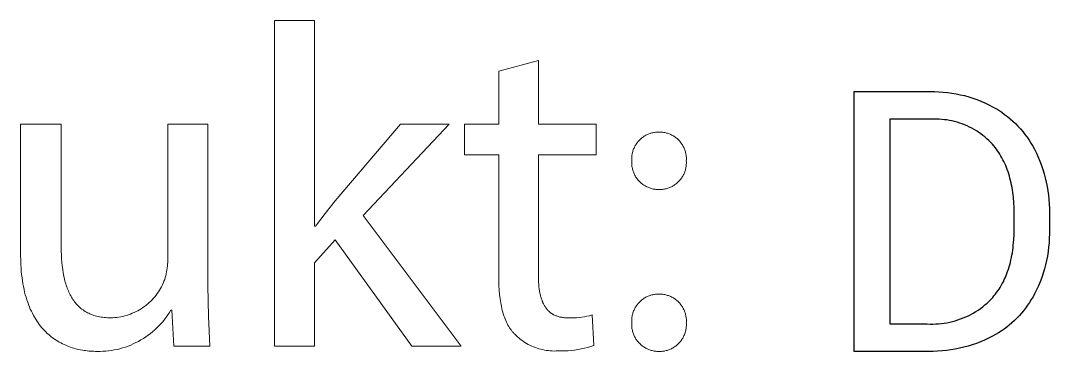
# Model space of a CAD drawing. Header units: millimetres. Extents: x -1893 to 2799, y -925 to 2353.
# Drawn here: x 1161.9 to 1267.2, y -718.7 to -684.8 of the extents above; entities that cross this region are included whole.
import ezdxf

# ---------------------------------------------------------------- set-up
doc = ezdxf.new("R2010")
doc.units = ezdxf.units.MM
doc.header["$MEASUREMENT"] = 0
doc.layers.add('Domyslna', color=7, linetype='Continuous', true_color=0x000000)
doc.layers.add('Domyślny', color=7, linetype='Continuous', true_color=0x000000)

msp = doc.modelspace()

# ---------------------------------------------------------------- linework, layer by layer
at = {"layer": 'Domyslna'}
for p, q in [((1247.18, -718.65), (1247.18, -692.05)), ((1247.18, -692.05), (1254.98, -692.05)), ((1254.98, -692.05), (1255.42, -692.05)), ((1255.42, -692.05), (1255.86, -692.07)), ((1255.86, -692.07), (1256.3, -692.09)), ((1256.3, -692.09), (1256.74, -692.14)), ((1256.74, -692.14), (1257.18, -692.2)), ((1257.18, -692.2), (1257.62, -692.27)), ((1257.62, -692.27), (1258.05, -692.36)), ((1258.05, -692.36), (1258.48, -692.46)), ((1258.48, -692.46), (1258.91, -692.58)), ((1258.91, -692.58), (1259.33, -692.71)), ((1259.33, -692.71), (1259.74, -692.86)), ((1259.74, -692.86), (1260.16, -693.02)), ((1260.16, -693.02), (1260.56, -693.2)), ((1260.56, -693.2), (1260.96, -693.39)), ((1260.96, -693.39), (1261.35, -693.59)), ((1261.35, -693.59), (1261.67, -693.77)), ((1261.67, -693.77), (1261.98, -693.96)), ((1261.98, -693.96), (1262.28, -694.16)), ((1262.28, -694.16), (1262.58, -694.38)), ((1262.58, -694.38), (1262.87, -694.6)), ((1250.83, -694.87), (1250.83, -715.83)), ((1255.07, -694.87), (1250.83, -694.87)), ((1255.34, -694.86), (1255.07, -694.87)), ((1255.61, -694.86), (1255.34, -694.86)), ((1255.88, -694.87), (1255.61, -694.86)), ((1256.15, -694.89), (1255.88, -694.87)), ((1256.42, -694.92), (1256.15, -694.89)), ((1256.68, -694.95), (1256.42, -694.92)), ((1256.95, -695), (1256.68, -694.95)), ((1257.21, -695.05), (1256.95, -695)), ((1257.47, -695.12), (1257.21, -695.05)), ((1257.73, -695.19), (1257.47, -695.12)), ((1257.99, -695.27), (1257.73, -695.19)), ((1258.24, -695.36), (1257.99, -695.27)), ((1258.49, -695.46), (1258.24, -695.36)), ((1258.74, -695.56), (1258.49, -695.46)), ((1262.87, -694.6), (1263.15, -694.83)), ((1263.15, -694.83), (1263.42, -695.07)), ((1263.42, -695.07), (1263.69, -695.32)), ((1263.69, -695.32), (1263.94, -695.59)), ((1258.99, -695.68), (1258.74, -695.56)), ((1259.22, -695.8), (1258.99, -695.68)), ((1259.46, -695.93), (1259.22, -695.8)), ((1259.69, -696.07), (1259.46, -695.93)), ((1259.92, -696.21), (1259.69, -696.07)), ((1260.14, -696.37), (1259.92, -696.21)), ((1260.35, -696.53), (1260.14, -696.37)), ((1260.56, -696.69), (1260.35, -696.53)), ((1263.94, -695.59), (1264.19, -695.85)), ((1264.19, -695.85), (1264.43, -696.13)), ((1264.43, -696.13), (1264.65, -696.42)), ((1264.65, -696.42), (1264.87, -696.71)), ((1260.77, -696.87), (1260.56, -696.69)), ((1260.97, -697.05), (1260.77, -696.87)), ((1261.16, -697.24), (1260.97, -697.05)), ((1261.34, -697.43), (1261.16, -697.24)), ((1261.48, -697.59), (1261.34, -697.43)), ((1261.61, -697.76), (1261.48, -697.59)), ((1264.87, -696.71), (1265.08, -697.01)), ((1265.08, -697.01), (1265.27, -697.32)), ((1265.27, -697.32), (1265.46, -697.63)), ((1261.74, -697.93), (1261.61, -697.76)), ((1261.86, -698.1), (1261.74, -697.93)), ((1261.98, -698.27), (1261.86, -698.1)), ((1262.09, -698.45), (1261.98, -698.27)), ((1262.2, -698.64), (1262.09, -698.45)), ((1262.31, -698.82), (1262.2, -698.64)), ((1265.46, -697.63), (1265.63, -697.95)), ((1265.63, -697.95), (1265.83, -698.36)), ((1265.83, -698.36), (1266.02, -698.77)), ((1262.41, -699.02), (1262.31, -698.82)), ((1262.51, -699.21), (1262.41, -699.02)), ((1262.6, -699.41), (1262.51, -699.21)), ((1262.69, -699.61), (1262.6, -699.41)), ((1262.77, -699.82), (1262.69, -699.61)), ((1266.02, -698.77), (1266.19, -699.18)), ((1266.19, -699.18), (1266.35, -699.6)), ((1266.35, -699.6), (1266.49, -700.03)), ((1262.85, -700.03), (1262.77, -699.82)), ((1262.93, -700.25), (1262.85, -700.03)), ((1263, -700.47), (1262.93, -700.25)), ((1263.07, -700.69), (1263, -700.47)), ((1263.13, -700.92), (1263.07, -700.69)), ((1266.49, -700.03), (1266.62, -700.46)), ((1266.62, -700.46), (1266.74, -700.89)), ((1263.19, -701.15), (1263.13, -700.92)), ((1263.24, -701.39), (1263.19, -701.15)), ((1263.29, -701.62), (1263.24, -701.39)), ((1263.34, -701.87), (1263.29, -701.62)), ((1266.74, -700.89), (1266.84, -701.33)), ((1266.84, -701.33), (1266.93, -701.77)), ((1266.93, -701.77), (1267.01, -702.22)), ((1263.38, -702.11), (1263.34, -701.87)), ((1263.42, -702.37), (1263.38, -702.11)), ((1263.45, -702.62), (1263.42, -702.37)), ((1263.48, -702.88), (1263.45, -702.62)), ((1267.01, -702.22), (1267.07, -702.66)), ((1267.07, -702.66), (1267.11, -703.11)), ((1263.52, -703.41), (1263.48, -702.88)), ((1263.55, -703.95), (1263.52, -703.41)), ((1267.11, -703.11), (1267.14, -703.56)), ((1267.14, -703.56), (1267.16, -704.01)), ((1263.55, -704.52), (1263.55, -703.95)), ((1263.55, -706.08), (1263.55, -704.52)), ((1267.16, -704.01), (1267.16, -704.46)), ((1267.16, -704.46), (1267.16, -706.16)), ((1263.52, -707.22), (1263.54, -706.66)), ((1263.54, -706.66), (1263.55, -706.08)), ((1267.16, -706.61), (1267.15, -707.07)), ((1267.16, -706.16), (1267.16, -706.61)), ((1263.41, -708.29), (1263.44, -708.03)), ((1263.44, -708.03), (1263.47, -707.76)), ((1263.47, -707.76), (1263.5, -707.49)), ((1263.5, -707.49), (1263.52, -707.22)), ((1267.08, -707.98), (1267.02, -708.43)), ((1267.12, -707.52), (1267.08, -707.98)), ((1267.15, -707.07), (1267.12, -707.52)), ((1263.22, -709.29), (1263.28, -709.05)), ((1263.28, -709.05), (1263.33, -708.8)), ((1263.33, -708.8), (1263.37, -708.54)), ((1263.37, -708.54), (1263.41, -708.29)), ((1266.95, -708.88), (1266.86, -709.33)), ((1267.02, -708.43), (1266.95, -708.88)), ((1262.97, -710.23), (1263.04, -710)), ((1263.04, -710), (1263.11, -709.77)), ((1263.11, -709.77), (1263.17, -709.53)), ((1263.17, -709.53), (1263.22, -709.29)), ((1266.65, -710.21), (1266.52, -710.65)), ((1266.76, -709.77), (1266.65, -710.21)), ((1266.86, -709.33), (1266.76, -709.77)), ((1262.54, -711.3), (1262.64, -711.1)), ((1262.64, -711.1), (1262.73, -710.89)), ((1262.73, -710.89), (1262.81, -710.67)), ((1262.81, -710.67), (1262.89, -710.45)), ((1262.89, -710.45), (1262.97, -710.23)), ((1266.37, -711.08), (1266.21, -711.51)), ((1266.52, -710.65), (1266.37, -711.08)), ((1261.89, -712.45), (1262.01, -712.27)), ((1262.01, -712.27), (1262.12, -712.09)), ((1262.12, -712.09), (1262.24, -711.9)), ((1262.24, -711.9), (1262.34, -711.7)), ((1262.34, -711.7), (1262.45, -711.51)), ((1262.45, -711.51), (1262.54, -711.3)), ((1266.04, -711.93), (1265.85, -712.34)), ((1266.21, -711.51), (1266.04, -711.93)), ((1261, -713.5), (1261.21, -713.3)), ((1261.21, -713.3), (1261.36, -713.14)), ((1261.36, -713.14), (1261.49, -712.97)), ((1261.49, -712.97), (1261.63, -712.81)), ((1261.63, -712.81), (1261.76, -712.63)), ((1261.76, -712.63), (1261.89, -712.45)), ((1265.31, -713.35), (1265.13, -713.64)), ((1265.49, -713.06), (1265.31, -713.35)), ((1265.65, -712.75), (1265.49, -713.06)), ((1265.85, -712.34), (1265.65, -712.75)), ((1259.63, -714.57), (1259.88, -714.41)), ((1259.88, -714.41), (1260.11, -714.24)), ((1260.11, -714.24), (1260.35, -714.07)), ((1260.35, -714.07), (1260.57, -713.89)), ((1260.57, -713.89), (1260.79, -713.7)), ((1260.79, -713.7), (1261, -713.5)), ((1264.73, -714.21), (1264.52, -714.48)), ((1264.93, -713.93), (1264.73, -714.21)), ((1265.13, -713.64), (1264.93, -713.93)), ((1257.52, -715.51), (1257.8, -715.42)), ((1257.8, -715.42), (1258.07, -715.33)), ((1258.07, -715.33), (1258.34, -715.22)), ((1258.34, -715.22), (1258.61, -715.11)), ((1258.61, -715.11), (1258.87, -714.99)), ((1258.87, -714.99), (1259.13, -714.86)), ((1259.13, -714.86), (1259.38, -714.72)), ((1259.38, -714.72), (1259.63, -714.57)), ((1263.83, -715.25), (1263.58, -715.49)), ((1264.06, -715), (1263.83, -715.25)), ((1264.29, -714.74), (1264.06, -715)), ((1264.52, -714.48), (1264.29, -714.74)), ((1250.83, -715.83), (1254.66, -715.83)), ((1254.66, -715.83), (1254.95, -715.85)), ((1254.95, -715.85), (1255.24, -715.85)), ((1255.24, -715.85), (1255.53, -715.84)), ((1255.53, -715.84), (1255.81, -715.82)), ((1255.81, -715.82), (1256.1, -715.8)), ((1256.1, -715.8), (1256.39, -715.76)), ((1256.39, -715.76), (1256.68, -715.71)), ((1256.68, -715.71), (1256.96, -715.65)), ((1256.96, -715.65), (1257.24, -715.59)), ((1257.24, -715.59), (1257.52, -715.51)), ((1262.52, -716.37), (1262.23, -716.57)), ((1262.79, -716.16), (1262.52, -716.37)), ((1263.06, -715.95), (1262.79, -716.16)), ((1263.32, -715.72), (1263.06, -715.95)), ((1263.58, -715.49), (1263.32, -715.72)), ((1260.53, -717.49), (1260.12, -717.67)), ((1260.94, -717.3), (1260.53, -717.49)), ((1261.35, -717.1), (1260.94, -717.3)), ((1261.65, -716.93), (1261.35, -717.1)), ((1261.94, -716.76), (1261.65, -716.93)), ((1262.23, -716.57), (1261.94, -716.76)), ((1255.73, -718.63), (1255.28, -718.65)), ((1256.18, -718.6), (1255.73, -718.63)), ((1256.63, -718.56), (1256.18, -718.6)), ((1257.08, -718.5), (1256.63, -718.56)), ((1257.52, -718.42), (1257.08, -718.5)), ((1257.96, -718.33), (1257.52, -718.42)), ((1258.4, -718.23), (1257.96, -718.33)), ((1258.84, -718.11), (1258.4, -718.23)), ((1259.27, -717.97), (1258.84, -718.11)), ((1259.69, -717.83), (1259.27, -717.97)), ((1260.12, -717.67), (1259.69, -717.83)), ((1254.83, -718.65), (1247.18, -718.65)), ((1255.28, -718.65), (1254.83, -718.65))]:
    msp.add_line(p, q, dxfattribs=at)
at = {"layer": 'Domyślny', "color": 18, "lineweight": 15, "true_color": 0x000000}
for p, q in [((1187.92, -718.13), (1187.92, -684.77)), ((1187.92, -684.77), (1192.01, -684.77)), ((1192.01, -684.77), (1192.01, -705.83)), ((1210.85, -689.94), (1214.9, -688.86)), ((1214.9, -688.86), (1214.9, -695.39)), ((1210.85, -695.39), (1210.85, -689.94)), ((1161.94, -708.7), (1161.94, -695.39)), ((1161.94, -695.39), (1166.1, -695.39)), ((1166.1, -695.39), (1166.1, -707.98)), ((1176.99, -709.34), (1176.99, -695.39)), ((1176.99, -695.39), (1181.11, -695.39)), ((1181.11, -695.39), (1181.11, -711.93)), ((1194.12, -703.24), (1200.79, -695.39)), ((1205.77, -695.39), (1196.98, -704.74)), ((1200.79, -695.39), (1205.77, -695.39)), ((1207.33, -698.53), (1207.33, -695.39)), ((1207.33, -695.39), (1210.85, -695.39)), ((1214.9, -695.39), (1220.82, -695.39)), ((1220.82, -695.39), (1220.82, -698.53)), ((1225.8, -696.57), (1225.88, -696.52)), ((1225.88, -696.52), (1225.97, -696.48)), ((1225.97, -696.48), (1226.05, -696.44)), ((1226.05, -696.44), (1226.14, -696.4)), ((1226.14, -696.4), (1226.23, -696.36)), ((1226.23, -696.36), (1226.32, -696.33)), ((1226.32, -696.33), (1226.41, -696.3)), ((1226.41, -696.3), (1226.5, -696.28)), ((1226.5, -696.28), (1226.6, -696.25)), ((1226.6, -696.25), (1226.69, -696.23)), ((1226.69, -696.23), (1226.78, -696.22)), ((1226.78, -696.22), (1226.88, -696.2)), ((1226.88, -696.2), (1226.97, -696.19)), ((1226.97, -696.19), (1227.07, -696.19)), ((1227.07, -696.19), (1227.16, -696.19)), ((1227.16, -696.19), (1227.26, -696.19)), ((1227.26, -696.19), (1227.35, -696.19)), ((1227.35, -696.19), (1227.45, -696.19)), ((1227.45, -696.19), (1227.54, -696.2)), ((1227.54, -696.2), (1227.64, -696.21)), ((1227.64, -696.21), (1227.73, -696.22)), ((1227.73, -696.22), (1227.82, -696.24)), ((1227.82, -696.24), (1227.92, -696.26)), ((1227.92, -696.26), (1228.01, -696.29)), ((1228.01, -696.29), (1228.1, -696.31)), ((1228.1, -696.31), (1228.19, -696.34)), ((1228.19, -696.34), (1228.28, -696.38)), ((1228.28, -696.38), (1228.36, -696.41)), ((1228.36, -696.41), (1228.45, -696.45)), ((1228.45, -696.45), (1228.53, -696.49)), ((1228.53, -696.49), (1228.62, -696.54)), ((1228.62, -696.54), (1228.7, -696.58)), ((1224.76, -697.66), (1224.8, -697.58)), ((1224.8, -697.58), (1224.85, -697.5)), ((1224.85, -697.5), (1224.9, -697.42)), ((1224.9, -697.42), (1224.96, -697.34)), ((1224.96, -697.34), (1225.02, -697.26)), ((1225.02, -697.26), (1225.08, -697.19)), ((1225.08, -697.19), (1225.14, -697.11)), ((1225.14, -697.11), (1225.2, -697.04)), ((1225.2, -697.04), (1225.27, -696.97)), ((1225.27, -696.97), (1225.34, -696.91)), ((1225.34, -696.91), (1225.41, -696.85)), ((1225.41, -696.85), (1225.48, -696.78)), ((1225.48, -696.78), (1225.56, -696.73)), ((1225.56, -696.73), (1225.64, -696.67)), ((1225.64, -696.67), (1225.72, -696.62)), ((1225.72, -696.62), (1225.8, -696.57)), ((1228.7, -696.58), (1228.78, -696.63)), ((1228.78, -696.63), (1228.86, -696.69)), ((1228.86, -696.69), (1228.93, -696.74)), ((1228.93, -696.74), (1229.01, -696.8)), ((1229.01, -696.8), (1229.08, -696.86)), ((1229.08, -696.86), (1229.15, -696.93)), ((1229.15, -696.93), (1229.22, -696.99)), ((1229.22, -696.99), (1229.29, -697.06)), ((1229.29, -697.06), (1229.35, -697.13)), ((1229.35, -697.13), (1229.41, -697.2)), ((1229.41, -697.2), (1229.47, -697.28)), ((1229.47, -697.28), (1229.52, -697.35)), ((1229.52, -697.35), (1229.58, -697.43)), ((1229.58, -697.43), (1229.63, -697.51)), ((1229.63, -697.51), (1229.68, -697.59)), ((1229.68, -697.59), (1229.72, -697.68)), ((1210.85, -698.53), (1207.33, -698.53)), ((1210.85, -710.94), (1210.85, -698.53)), ((1220.82, -698.53), (1214.9, -698.53)), ((1214.9, -698.53), (1214.9, -710.8)), ((1224.46, -698.66), (1224.47, -698.57)), ((1224.47, -698.57), (1224.48, -698.47)), ((1224.48, -698.47), (1224.5, -698.38)), ((1224.5, -698.38), (1224.52, -698.29)), ((1224.52, -698.29), (1224.55, -698.19)), ((1224.55, -698.19), (1224.57, -698.1)), ((1224.57, -698.1), (1224.6, -698.01)), ((1224.6, -698.01), (1224.64, -697.92)), ((1224.64, -697.92), (1224.68, -697.83)), ((1224.68, -697.83), (1224.72, -697.75)), ((1224.72, -697.75), (1224.76, -697.66)), ((1229.72, -697.68), (1229.76, -697.76)), ((1229.76, -697.76), (1229.8, -697.85)), ((1229.8, -697.85), (1229.84, -697.93)), ((1229.84, -697.93), (1229.87, -698.02)), ((1229.87, -698.02), (1229.9, -698.11)), ((1229.9, -698.11), (1229.93, -698.2)), ((1229.93, -698.2), (1229.95, -698.29)), ((1229.95, -698.29), (1229.97, -698.39)), ((1229.97, -698.39), (1229.99, -698.48)), ((1229.99, -698.48), (1230.01, -698.57)), ((1230.01, -698.57), (1230.02, -698.67)), ((1224.44, -698.85), (1224.45, -698.76)), ((1224.44, -698.95), (1224.44, -698.85)), ((1224.44, -699.04), (1224.44, -698.95)), ((1224.45, -699.14), (1224.44, -699.04)), ((1224.44, -699.23), (1224.45, -699.14)), ((1224.44, -699.33), (1224.44, -699.23)), ((1224.44, -699.43), (1224.44, -699.33)), ((1224.45, -699.52), (1224.44, -699.43)), ((1224.45, -698.76), (1224.46, -698.66)), ((1224.46, -699.62), (1224.45, -699.52)), ((1224.47, -699.71), (1224.46, -699.62)), ((1230.02, -699.61), (1230.01, -699.71)), ((1230.02, -698.67), (1230.03, -698.76)), ((1230.03, -699.42), (1230.02, -699.52)), ((1230.02, -699.52), (1230.02, -699.61)), ((1230.03, -698.76), (1230.03, -698.86)), ((1230.03, -698.86), (1230.03, -698.95)), ((1230.03, -698.95), (1230.03, -699.04)), ((1230.03, -699.04), (1230.02, -699.14)), ((1230.02, -699.14), (1230.03, -699.23)), ((1230.03, -699.23), (1230.03, -699.33)), ((1230.03, -699.33), (1230.03, -699.42)), ((1224.49, -699.81), (1224.47, -699.71)), ((1224.51, -699.9), (1224.49, -699.81)), ((1224.53, -700), (1224.51, -699.9)), ((1224.55, -700.09), (1224.53, -700)), ((1224.58, -700.18), (1224.55, -700.09)), ((1224.61, -700.27), (1224.58, -700.18)), ((1224.65, -700.36), (1224.61, -700.27)), ((1224.69, -700.45), (1224.65, -700.36)), ((1224.73, -700.54), (1224.69, -700.45)), ((1224.77, -700.62), (1224.73, -700.54)), ((1224.82, -700.71), (1224.77, -700.62)), ((1224.87, -700.79), (1224.82, -700.71)), ((1229.67, -700.7), (1229.62, -700.78)), ((1229.71, -700.61), (1229.67, -700.7)), ((1229.76, -700.53), (1229.71, -700.61)), ((1229.8, -700.44), (1229.76, -700.53)), ((1229.83, -700.35), (1229.8, -700.44)), ((1229.87, -700.26), (1229.83, -700.35)), ((1229.9, -700.17), (1229.87, -700.26)), ((1229.93, -700.08), (1229.9, -700.17)), ((1229.95, -699.99), (1229.93, -700.08)), ((1229.97, -699.9), (1229.95, -699.99)), ((1229.99, -699.8), (1229.97, -699.9)), ((1230.01, -699.71), (1229.99, -699.8)), ((1224.92, -700.87), (1224.87, -700.79)), ((1224.98, -700.95), (1224.92, -700.87)), ((1225.04, -701.02), (1224.98, -700.95)), ((1225.1, -701.1), (1225.04, -701.02)), ((1225.16, -701.17), (1225.1, -701.1)), ((1225.23, -701.24), (1225.16, -701.17)), ((1225.3, -701.31), (1225.23, -701.24)), ((1225.37, -701.37), (1225.3, -701.31)), ((1225.44, -701.44), (1225.37, -701.37)), ((1225.51, -701.5), (1225.44, -701.44)), ((1225.59, -701.55), (1225.51, -701.5)), ((1225.67, -701.61), (1225.59, -701.55)), ((1225.75, -701.66), (1225.67, -701.61)), ((1225.83, -701.71), (1225.75, -701.66)), ((1225.92, -701.76), (1225.83, -701.71)), ((1226, -701.8), (1225.92, -701.76)), ((1226.09, -701.84), (1226, -701.8)), ((1228.5, -701.79), (1228.42, -701.83)), ((1228.59, -701.75), (1228.5, -701.79)), ((1228.67, -701.7), (1228.59, -701.75)), ((1228.75, -701.65), (1228.67, -701.7)), ((1228.83, -701.6), (1228.75, -701.65)), ((1228.91, -701.54), (1228.83, -701.6)), ((1228.99, -701.49), (1228.91, -701.54)), ((1229.06, -701.43), (1228.99, -701.49)), ((1229.13, -701.36), (1229.06, -701.43)), ((1229.2, -701.3), (1229.13, -701.36)), ((1229.27, -701.23), (1229.2, -701.3)), ((1229.33, -701.16), (1229.27, -701.23)), ((1229.4, -701.09), (1229.33, -701.16)), ((1229.46, -701.01), (1229.4, -701.09)), ((1229.51, -700.94), (1229.46, -701.01)), ((1229.57, -700.86), (1229.51, -700.94)), ((1229.62, -700.78), (1229.57, -700.86)), ((1226.18, -701.88), (1226.09, -701.84)), ((1226.27, -701.91), (1226.18, -701.88)), ((1226.36, -701.94), (1226.27, -701.91)), ((1226.45, -701.97), (1226.36, -701.94)), ((1226.55, -702), (1226.45, -701.97)), ((1226.64, -702.02), (1226.55, -702)), ((1226.73, -702.04), (1226.64, -702.02)), ((1226.83, -702.05), (1226.73, -702.04)), ((1226.92, -702.06), (1226.83, -702.05)), ((1227.02, -702.07), (1226.92, -702.06)), ((1227.12, -702.07), (1227.02, -702.07)), ((1227.21, -702.08), (1227.12, -702.07)), ((1227.31, -702.08), (1227.21, -702.08)), ((1227.4, -702.07), (1227.31, -702.08)), ((1227.5, -702.07), (1227.4, -702.07)), ((1227.59, -702.06), (1227.5, -702.07)), ((1227.69, -702.05), (1227.59, -702.06)), ((1227.78, -702.03), (1227.69, -702.05)), ((1227.88, -702.01), (1227.78, -702.03)), ((1227.97, -701.99), (1227.88, -702.01)), ((1228.06, -701.96), (1227.97, -701.99)), ((1228.15, -701.94), (1228.06, -701.96)), ((1228.24, -701.9), (1228.15, -701.94)), ((1228.33, -701.87), (1228.24, -701.9)), ((1228.42, -701.83), (1228.33, -701.87)), ((1193.09, -704.52), (1194.12, -703.24)), ((1192.1, -705.83), (1193.09, -704.52)), ((1196.98, -704.74), (1206.99, -718.13)), ((1192.01, -705.83), (1192.1, -705.83)), ((1166.1, -707.98), (1166.1, -708.38)), ((1194.12, -707.24), (1192.01, -709.58)), ((1201.96, -718.13), (1194.12, -707.24)), ((1161.96, -709.43), (1161.94, -708.7)), ((1166.1, -708.38), (1166.12, -708.77)), ((1166.12, -708.77), (1166.14, -709.15)), ((1166.14, -709.15), (1166.16, -709.53)), ((1161.97, -709.78), (1161.96, -709.43)), ((1161.99, -710.12), (1161.97, -709.78)), ((1162.02, -710.46), (1161.99, -710.12)), ((1166.16, -709.53), (1166.2, -709.89)), ((1166.2, -709.89), (1166.25, -710.25)), ((1176.91, -710.32), (1176.94, -710.12)), ((1176.94, -710.12), (1176.96, -709.93)), ((1176.96, -709.93), (1176.98, -709.73)), ((1176.98, -709.73), (1176.99, -709.54)), ((1176.99, -709.54), (1176.99, -709.34)), ((1192.01, -709.58), (1192.01, -718.13)), ((1162.05, -710.78), (1162.02, -710.46)), ((1162.09, -711.1), (1162.05, -710.78)), ((1162.13, -711.41), (1162.09, -711.1)), ((1166.25, -710.25), (1166.3, -710.59)), ((1166.3, -710.59), (1166.36, -710.93)), ((1166.36, -710.93), (1166.44, -711.25)), ((1166.44, -711.25), (1166.48, -711.41)), ((1176.68, -711.28), (1176.74, -711.09)), ((1176.74, -711.09), (1176.79, -710.9)), ((1176.79, -710.9), (1176.84, -710.71)), ((1176.84, -710.71), (1176.88, -710.51)), ((1176.88, -710.51), (1176.91, -710.32)), ((1210.85, -711.43), (1210.85, -710.94)), ((1214.9, -710.8), (1214.9, -711.06)), ((1214.9, -711.06), (1214.91, -711.31)), ((1162.18, -711.72), (1162.13, -711.41)), ((1162.24, -712.01), (1162.18, -711.72)), ((1162.3, -712.3), (1162.24, -712.01)), ((1162.36, -712.58), (1162.3, -712.3)), ((1166.48, -711.41), (1166.52, -711.57)), ((1166.52, -711.57), (1166.56, -711.72)), ((1166.56, -711.72), (1166.61, -711.87)), ((1166.61, -711.87), (1166.66, -712.02)), ((1166.66, -712.02), (1166.71, -712.16)), ((1166.71, -712.16), (1166.77, -712.3)), ((1166.77, -712.3), (1166.83, -712.44)), ((1176.15, -712.38), (1176.26, -712.21)), ((1176.26, -712.21), (1176.36, -712.02)), ((1176.36, -712.02), (1176.45, -711.84)), ((1176.45, -711.84), (1176.53, -711.65)), ((1176.53, -711.65), (1176.61, -711.46)), ((1176.61, -711.46), (1176.68, -711.28)), ((1181.11, -711.93), (1181.16, -715.03)), ((1210.87, -711.91), (1210.85, -711.43)), ((1210.9, -712.37), (1210.87, -711.91)), ((1214.91, -711.31), (1214.92, -711.56)), ((1214.92, -711.56), (1214.93, -711.8)), ((1214.93, -711.8), (1214.96, -712.03)), ((1214.96, -712.03), (1214.98, -712.25)), ((1214.98, -712.25), (1215.02, -712.47)), ((1162.43, -712.85), (1162.36, -712.58)), ((1162.51, -713.11), (1162.43, -712.85)), ((1162.58, -713.37), (1162.51, -713.11)), ((1162.67, -713.61), (1162.58, -713.37)), ((1166.83, -712.44), (1166.89, -712.58)), ((1166.89, -712.58), (1166.95, -712.71)), ((1166.95, -712.71), (1167.01, -712.84)), ((1167.01, -712.84), (1167.08, -712.97)), ((1167.08, -712.97), (1167.15, -713.09)), ((1167.15, -713.09), (1167.22, -713.21)), ((1167.22, -713.21), (1167.3, -713.33)), ((1167.3, -713.33), (1167.38, -713.44)), ((1175.25, -713.51), (1175.4, -713.36)), ((1175.4, -713.36), (1175.54, -713.21)), ((1175.54, -713.21), (1175.67, -713.05)), ((1175.67, -713.05), (1175.8, -712.89)), ((1175.8, -712.89), (1175.92, -712.73)), ((1175.92, -712.73), (1176.04, -712.56)), ((1176.04, -712.56), (1176.15, -712.38)), ((1210.93, -712.82), (1210.9, -712.37)), ((1210.98, -713.25), (1210.93, -712.82)), ((1211.01, -713.46), (1210.98, -713.25)), ((1215.02, -712.47), (1215.06, -712.68)), ((1215.06, -712.68), (1215.08, -712.78)), ((1215.08, -712.78), (1215.1, -712.88)), ((1215.1, -712.88), (1215.12, -712.98)), ((1215.12, -712.98), (1215.15, -713.07)), ((1215.15, -713.07), (1215.18, -713.16)), ((1215.18, -713.16), (1215.21, -713.26)), ((1215.21, -713.26), (1215.24, -713.35)), ((1215.24, -713.35), (1215.27, -713.43)), ((1225.41, -713.44), (1225.48, -713.38)), ((1225.48, -713.38), (1225.56, -713.32)), ((1225.56, -713.32), (1225.64, -713.26)), ((1225.64, -713.26), (1225.72, -713.21)), ((1225.72, -713.21), (1225.8, -713.16)), ((1225.8, -713.16), (1225.88, -713.11)), ((1225.88, -713.11), (1225.97, -713.07)), ((1225.97, -713.07), (1226.05, -713.03)), ((1226.05, -713.03), (1226.14, -712.99)), ((1226.14, -712.99), (1226.23, -712.96)), ((1226.23, -712.96), (1226.32, -712.92)), ((1226.32, -712.92), (1226.41, -712.89)), ((1226.41, -712.89), (1226.5, -712.87)), ((1226.5, -712.87), (1226.6, -712.85)), ((1226.6, -712.85), (1226.69, -712.83)), ((1226.69, -712.83), (1226.78, -712.81)), ((1226.78, -712.81), (1226.88, -712.8)), ((1226.88, -712.8), (1226.97, -712.79)), ((1226.97, -712.79), (1227.07, -712.78)), ((1227.07, -712.78), (1227.16, -712.78)), ((1227.16, -712.78), (1227.26, -712.78)), ((1227.26, -712.78), (1227.35, -712.78)), ((1227.35, -712.78), (1227.45, -712.78)), ((1227.45, -712.78), (1227.54, -712.79)), ((1227.54, -712.79), (1227.64, -712.8)), ((1227.64, -712.8), (1227.73, -712.82)), ((1227.73, -712.82), (1227.82, -712.83)), ((1227.82, -712.83), (1227.92, -712.86)), ((1227.92, -712.86), (1228.01, -712.88)), ((1228.01, -712.88), (1228.1, -712.91)), ((1228.1, -712.91), (1228.19, -712.94)), ((1228.19, -712.94), (1228.28, -712.97)), ((1228.28, -712.97), (1228.36, -713)), ((1228.36, -713), (1228.45, -713.04)), ((1228.45, -713.04), (1228.53, -713.09)), ((1228.53, -713.09), (1228.62, -713.13)), ((1228.62, -713.13), (1228.7, -713.18)), ((1228.7, -713.18), (1228.78, -713.23)), ((1228.78, -713.23), (1228.86, -713.28)), ((1228.86, -713.28), (1228.93, -713.34)), ((1228.93, -713.34), (1229.01, -713.39)), ((1162.76, -713.86), (1162.67, -713.61)), ((1162.85, -714.09), (1162.76, -713.86)), ((1162.94, -714.32), (1162.85, -714.09)), ((1163.05, -714.54), (1162.94, -714.32)), ((1167.38, -713.44), (1167.46, -713.56)), ((1167.46, -713.56), (1167.55, -713.66)), ((1167.55, -713.66), (1167.63, -713.77)), ((1167.63, -713.77), (1167.72, -713.87)), ((1167.72, -713.87), (1167.82, -713.97)), ((1167.82, -713.97), (1167.91, -714.06)), ((1167.91, -714.06), (1168.01, -714.15)), ((1168.01, -714.15), (1168.11, -714.24)), ((1168.11, -714.24), (1168.22, -714.32)), ((1168.22, -714.32), (1168.33, -714.4)), ((1168.33, -714.4), (1168.44, -714.48)), ((1173.93, -714.49), (1174.11, -714.38)), ((1174.11, -714.38), (1174.28, -714.28)), ((1174.28, -714.28), (1174.46, -714.16)), ((1174.46, -714.16), (1174.62, -714.04)), ((1174.62, -714.04), (1174.79, -713.92)), ((1174.79, -713.92), (1174.95, -713.79)), ((1174.95, -713.79), (1175.1, -713.65)), ((1175.1, -713.65), (1175.25, -713.51)), ((1177.32, -714.42), (1177.17, -714.67)), ((1177.41, -714.42), (1177.32, -714.42)), ((1177.63, -718.12), (1177.41, -714.42)), ((1211.05, -713.67), (1211.01, -713.46)), ((1211.08, -713.87), (1211.05, -713.67)), ((1211.12, -714.06), (1211.08, -713.87)), ((1211.16, -714.26), (1211.12, -714.06)), ((1211.21, -714.45), (1211.16, -714.26)), ((1215.27, -713.43), (1215.3, -713.52)), ((1215.3, -713.52), (1215.34, -713.6)), ((1215.34, -713.6), (1215.37, -713.69)), ((1215.37, -713.69), (1215.41, -713.77)), ((1215.41, -713.77), (1215.45, -713.84)), ((1215.45, -713.84), (1215.49, -713.92)), ((1215.49, -713.92), (1215.54, -713.99)), ((1215.54, -713.99), (1215.58, -714.06)), ((1215.58, -714.06), (1215.63, -714.13)), ((1215.63, -714.13), (1215.67, -714.2)), ((1215.67, -714.2), (1215.72, -714.27)), ((1215.72, -714.27), (1215.77, -714.33)), ((1215.77, -714.33), (1215.83, -714.39)), ((1215.83, -714.39), (1215.88, -714.45)), ((1224.64, -714.51), (1224.68, -714.43)), ((1224.68, -714.43), (1224.72, -714.34)), ((1224.72, -714.34), (1224.76, -714.25)), ((1224.76, -714.25), (1224.8, -714.17)), ((1224.8, -714.17), (1224.85, -714.09)), ((1224.85, -714.09), (1224.9, -714.01)), ((1224.9, -714.01), (1224.96, -713.93)), ((1224.96, -713.93), (1225.02, -713.85)), ((1225.02, -713.85), (1225.08, -713.78)), ((1225.08, -713.78), (1225.14, -713.71)), ((1225.14, -713.71), (1225.2, -713.64)), ((1225.2, -713.64), (1225.27, -713.57)), ((1225.27, -713.57), (1225.34, -713.5)), ((1225.34, -713.5), (1225.41, -713.44)), ((1229.01, -713.39), (1229.08, -713.46)), ((1229.08, -713.46), (1229.15, -713.52)), ((1229.15, -713.52), (1229.22, -713.58)), ((1229.22, -713.58), (1229.29, -713.65)), ((1229.29, -713.65), (1229.35, -713.72)), ((1229.35, -713.72), (1229.41, -713.79)), ((1229.41, -713.79), (1229.47, -713.87)), ((1229.47, -713.87), (1229.52, -713.95)), ((1229.52, -713.95), (1229.58, -714.02)), ((1229.58, -714.02), (1229.63, -714.1)), ((1229.63, -714.1), (1229.68, -714.19)), ((1229.68, -714.19), (1229.72, -714.27)), ((1229.72, -714.27), (1229.76, -714.35)), ((1229.76, -714.35), (1229.8, -714.44)), ((1163.15, -714.75), (1163.05, -714.54)), ((1163.26, -714.96), (1163.15, -714.75)), ((1163.37, -715.16), (1163.26, -714.96)), ((1163.49, -715.35), (1163.37, -715.16)), ((1163.61, -715.53), (1163.49, -715.35)), ((1168.44, -714.48), (1168.55, -714.55)), ((1168.55, -714.55), (1168.67, -714.62)), ((1168.67, -714.62), (1168.79, -714.69)), ((1168.79, -714.69), (1168.91, -714.75)), ((1168.91, -714.75), (1169.04, -714.81)), ((1169.04, -714.81), (1169.17, -714.86)), ((1169.17, -714.86), (1169.3, -714.91)), ((1169.3, -714.91), (1169.44, -714.96)), ((1169.44, -714.96), (1169.58, -715)), ((1169.58, -715), (1169.72, -715.04)), ((1169.72, -715.04), (1169.87, -715.08)), ((1169.87, -715.08), (1170.02, -715.11)), ((1170.02, -715.11), (1170.17, -715.14)), ((1170.17, -715.14), (1170.33, -715.16)), ((1170.33, -715.16), (1170.49, -715.18)), ((1170.49, -715.18), (1170.65, -715.19)), ((1170.65, -715.19), (1170.82, -715.2)), ((1170.82, -715.2), (1170.99, -715.21)), ((1170.99, -715.21), (1171.16, -715.21)), ((1171.16, -715.21), (1171.37, -715.21)), ((1171.37, -715.21), (1171.57, -715.19)), ((1171.57, -715.19), (1171.78, -715.17)), ((1171.78, -715.17), (1171.98, -715.14)), ((1171.98, -715.14), (1172.19, -715.11)), ((1172.19, -715.11), (1172.39, -715.07)), ((1172.39, -715.07), (1172.59, -715.02)), ((1172.59, -715.02), (1172.79, -714.96)), ((1172.79, -714.96), (1172.98, -714.9)), ((1172.98, -714.9), (1173.18, -714.83)), ((1173.18, -714.83), (1173.37, -714.75)), ((1173.37, -714.75), (1173.56, -714.67)), ((1173.56, -714.67), (1173.75, -714.58)), ((1173.75, -714.58), (1173.93, -714.49)), ((1176.66, -715.38), (1176.48, -715.61)), ((1176.84, -715.15), (1176.66, -715.38)), ((1177.01, -714.91), (1176.84, -715.15)), ((1177.17, -714.67), (1177.01, -714.91)), ((1181.16, -715.03), (1181.3, -718.12)), ((1211.26, -714.63), (1211.21, -714.45)), ((1211.31, -714.81), (1211.26, -714.63)), ((1211.37, -714.99), (1211.31, -714.81)), ((1211.43, -715.16), (1211.37, -714.99)), ((1211.49, -715.32), (1211.43, -715.16)), ((1211.56, -715.49), (1211.49, -715.32)), ((1215.88, -714.45), (1215.94, -714.51)), ((1215.94, -714.51), (1216, -714.56)), ((1216, -714.56), (1216.03, -714.59)), ((1216.03, -714.59), (1216.06, -714.62)), ((1216.06, -714.62), (1216.09, -714.64)), ((1216.09, -714.64), (1216.12, -714.67)), ((1216.12, -714.67), (1216.15, -714.69)), ((1216.15, -714.69), (1216.18, -714.72)), ((1216.18, -714.72), (1216.22, -714.74)), ((1216.22, -714.74), (1216.25, -714.76)), ((1216.25, -714.76), (1216.28, -714.78)), ((1216.28, -714.78), (1216.32, -714.81)), ((1216.32, -714.81), (1216.35, -714.83)), ((1216.35, -714.83), (1216.39, -714.85)), ((1216.39, -714.85), (1216.46, -714.89)), ((1216.46, -714.89), (1216.53, -714.93)), ((1216.53, -714.93), (1216.61, -714.96)), ((1216.61, -714.96), (1216.68, -714.99)), ((1216.68, -714.99), (1216.76, -715.02)), ((1216.76, -715.02), (1216.84, -715.05)), ((1216.84, -715.05), (1216.93, -715.08)), ((1216.93, -715.08), (1217.01, -715.1)), ((1217.01, -715.1), (1217.1, -715.13)), ((1217.1, -715.13), (1217.19, -715.15)), ((1217.19, -715.15), (1217.28, -715.16)), ((1217.28, -715.16), (1217.37, -715.18)), ((1217.37, -715.18), (1217.47, -715.19)), ((1217.47, -715.19), (1217.56, -715.2)), ((1217.56, -715.2), (1217.66, -715.21)), ((1217.66, -715.21), (1217.76, -715.22)), ((1217.76, -715.22), (1217.87, -715.22)), ((1217.87, -715.22), (1217.97, -715.22)), ((1217.97, -715.22), (1218.25, -715.22)), ((1218.25, -715.22), (1218.52, -715.21)), ((1218.52, -715.21), (1218.79, -715.2)), ((1218.79, -715.2), (1219.06, -715.17)), ((1219.06, -715.17), (1219.33, -715.14)), ((1219.33, -715.14), (1219.6, -715.1)), ((1219.6, -715.1), (1219.87, -715.05)), ((1219.87, -715.05), (1220.13, -714.99)), ((1220.13, -714.99), (1220.4, -714.92)), ((1220.4, -714.92), (1220.57, -718.03)), ((1224.44, -715.45), (1224.45, -715.35)), ((1224.44, -715.54), (1224.44, -715.45)), ((1224.45, -715.35), (1224.46, -715.25)), ((1224.46, -715.25), (1224.47, -715.16)), ((1224.47, -715.16), (1224.48, -715.07)), ((1224.48, -715.07), (1224.5, -714.97)), ((1224.5, -714.97), (1224.52, -714.88)), ((1224.52, -714.88), (1224.55, -714.79)), ((1224.55, -714.79), (1224.57, -714.69)), ((1224.57, -714.69), (1224.6, -714.6)), ((1224.6, -714.6), (1224.64, -714.51)), ((1229.8, -714.44), (1229.84, -714.53)), ((1229.84, -714.53), (1229.87, -714.62)), ((1229.87, -714.62), (1229.9, -714.7)), ((1229.9, -714.7), (1229.93, -714.8)), ((1229.93, -714.8), (1229.95, -714.89)), ((1229.95, -714.89), (1229.97, -714.98)), ((1229.97, -714.98), (1229.99, -715.07)), ((1229.99, -715.07), (1230.01, -715.17)), ((1230.01, -715.17), (1230.02, -715.26)), ((1230.02, -715.26), (1230.03, -715.35)), ((1230.03, -715.35), (1230.03, -715.45)), ((1230.03, -715.45), (1230.03, -715.54)), ((1163.73, -715.71), (1163.61, -715.53)), ((1163.85, -715.89), (1163.73, -715.71)), ((1163.98, -716.05), (1163.85, -715.89)), ((1164.12, -716.22), (1163.98, -716.05)), ((1164.25, -716.37), (1164.12, -716.22)), ((1164.39, -716.52), (1164.25, -716.37)), ((1164.53, -716.66), (1164.39, -716.52)), ((1175.66, -716.44), (1175.44, -716.64)), ((1175.88, -716.25), (1175.66, -716.44)), ((1176.08, -716.04), (1175.88, -716.25)), ((1176.28, -715.83), (1176.08, -716.04)), ((1176.48, -715.61), (1176.28, -715.83)), ((1211.63, -715.64), (1211.56, -715.49)), ((1211.71, -715.8), (1211.63, -715.64)), ((1211.79, -715.95), (1211.71, -715.8)), ((1211.87, -716.09), (1211.79, -715.95)), ((1211.91, -716.16), (1211.87, -716.09)), ((1211.96, -716.23), (1211.91, -716.16)), ((1212, -716.3), (1211.96, -716.23)), ((1212.05, -716.37), (1212, -716.3)), ((1212.1, -716.43), (1212.05, -716.37)), ((1212.14, -716.5), (1212.1, -716.43)), ((1212.19, -716.56), (1212.14, -716.5)), ((1224.44, -715.64), (1224.44, -715.54)), ((1224.45, -715.73), (1224.44, -715.64)), ((1224.44, -715.83), (1224.45, -715.73)), ((1224.44, -715.92), (1224.44, -715.83)), ((1224.45, -716.02), (1224.44, -715.92)), ((1224.45, -716.11), (1224.45, -716.02)), ((1224.46, -716.21), (1224.45, -716.11)), ((1224.47, -716.31), (1224.46, -716.21)), ((1224.49, -716.4), (1224.47, -716.31)), ((1224.51, -716.49), (1224.49, -716.4)), ((1224.53, -716.59), (1224.51, -716.49)), ((1229.97, -716.49), (1229.95, -716.58)), ((1229.99, -716.39), (1229.97, -716.49)), ((1230, -716.3), (1229.99, -716.39)), ((1230.01, -716.21), (1230, -716.3)), ((1230.02, -716.11), (1230.01, -716.21)), ((1230.03, -716.02), (1230.02, -716.11)), ((1230.03, -715.54), (1230.03, -715.64)), ((1230.03, -715.64), (1230.02, -715.73)), ((1230.02, -715.73), (1230.03, -715.83)), ((1230.03, -715.83), (1230.03, -715.92)), ((1230.03, -715.92), (1230.03, -716.02)), ((1164.67, -716.8), (1164.53, -716.66)), ((1164.82, -716.93), (1164.67, -716.8)), ((1164.97, -717.06), (1164.82, -716.93)), ((1165.12, -717.18), (1164.97, -717.06)), ((1165.27, -717.29), (1165.12, -717.18)), ((1165.42, -717.4), (1165.27, -717.29)), ((1165.58, -717.5), (1165.42, -717.4)), ((1165.74, -717.6), (1165.58, -717.5)), ((1174.25, -717.48), (1174, -717.62)), ((1174.5, -717.33), (1174.25, -717.48)), ((1174.74, -717.17), (1174.5, -717.33)), ((1174.98, -717), (1174.74, -717.17)), ((1175.22, -716.82), (1174.98, -717)), ((1175.44, -716.64), (1175.22, -716.82)), ((1212.24, -716.62), (1212.19, -716.56)), ((1212.3, -716.68), (1212.24, -716.62)), ((1212.35, -716.74), (1212.3, -716.68)), ((1212.4, -716.8), (1212.35, -716.74)), ((1212.46, -716.86), (1212.4, -716.8)), ((1212.6, -717), (1212.46, -716.86)), ((1212.74, -717.14), (1212.6, -717)), ((1212.89, -717.27), (1212.74, -717.14)), ((1213.04, -717.39), (1212.89, -717.27)), ((1213.2, -717.51), (1213.04, -717.39)), ((1213.36, -717.62), (1213.2, -717.51)), ((1224.56, -716.68), (1224.53, -716.59)), ((1224.59, -716.77), (1224.56, -716.68)), ((1224.62, -716.86), (1224.59, -716.77)), ((1224.65, -716.95), (1224.62, -716.86)), ((1224.69, -717.04), (1224.65, -716.95)), ((1224.73, -717.12), (1224.69, -717.04)), ((1224.78, -717.21), (1224.73, -717.12)), ((1224.82, -717.29), (1224.78, -717.21)), ((1224.87, -717.38), (1224.82, -717.29)), ((1224.93, -717.46), (1224.87, -717.38)), ((1224.98, -717.53), (1224.93, -717.46)), ((1225.04, -717.61), (1224.98, -717.53)), ((1229.51, -717.52), (1229.45, -717.6)), ((1229.56, -717.44), (1229.51, -717.52)), ((1229.61, -717.36), (1229.56, -717.44)), ((1229.66, -717.28), (1229.61, -717.36)), ((1229.71, -717.2), (1229.66, -717.28)), ((1229.75, -717.12), (1229.71, -717.2)), ((1229.79, -717.03), (1229.75, -717.12)), ((1229.83, -716.94), (1229.79, -717.03)), ((1229.86, -716.85), (1229.83, -716.94)), ((1229.9, -716.76), (1229.86, -716.85)), ((1229.92, -716.67), (1229.9, -716.76)), ((1229.95, -716.58), (1229.92, -716.67)), ((1165.9, -717.7), (1165.74, -717.6)), ((1166.06, -717.78), (1165.9, -717.7)), ((1166.22, -717.87), (1166.06, -717.78)), ((1166.39, -717.95), (1166.22, -717.87)), ((1166.56, -718.02), (1166.39, -717.95)), ((1166.72, -718.09), (1166.56, -718.02)), ((1166.89, -718.16), (1166.72, -718.09)), ((1167.06, -718.22), (1166.89, -718.16)), ((1167.23, -718.27), (1167.06, -718.22)), ((1167.4, -718.32), (1167.23, -718.27)), ((1167.57, -718.37), (1167.4, -718.32)), ((1167.74, -718.41), (1167.57, -718.37)), ((1167.91, -718.45), (1167.74, -718.41)), ((1168.08, -718.49), (1167.91, -718.45)), ((1168.26, -718.52), (1168.08, -718.49)), ((1168.43, -718.55), (1168.26, -718.52)), ((1168.6, -718.57), (1168.43, -718.55)), ((1168.77, -718.59), (1168.6, -718.57)), ((1168.94, -718.61), (1168.77, -718.59)), ((1169.11, -718.63), (1168.94, -718.61)), ((1169.28, -718.64), (1169.11, -718.63)), ((1169.45, -718.64), (1169.28, -718.64)), ((1170.37, -718.64), (1170.08, -718.65)), ((1170.66, -718.62), (1170.37, -718.64)), ((1170.95, -718.59), (1170.66, -718.62)), ((1171.24, -718.55), (1170.95, -718.59)), ((1171.53, -718.5), (1171.24, -718.55)), ((1171.82, -718.44), (1171.53, -718.5)), ((1172.1, -718.37), (1171.82, -718.44)), ((1172.38, -718.29), (1172.1, -718.37)), ((1172.66, -718.2), (1172.38, -718.29)), ((1172.93, -718.1), (1172.66, -718.2)), ((1173.21, -718), (1172.93, -718.1)), ((1173.47, -717.88), (1173.21, -718)), ((1173.74, -717.75), (1173.47, -717.88)), ((1174, -717.62), (1173.74, -717.75)), ((1181.3, -718.12), (1177.63, -718.12)), ((1192.01, -718.13), (1187.92, -718.13)), ((1206.99, -718.13), (1201.96, -718.13)), ((1213.53, -717.73), (1213.36, -717.62)), ((1213.7, -717.83), (1213.53, -717.73)), ((1213.87, -717.93), (1213.7, -717.83)), ((1214.04, -718.02), (1213.87, -717.93)), ((1214.22, -718.1), (1214.04, -718.02)), ((1214.4, -718.18), (1214.22, -718.1)), ((1214.59, -718.25), (1214.4, -718.18)), ((1214.77, -718.32), (1214.59, -718.25)), ((1214.96, -718.38), (1214.77, -718.32)), ((1215.15, -718.43), (1214.96, -718.38)), ((1215.34, -718.47), (1215.15, -718.43)), ((1215.54, -718.51), (1215.34, -718.47)), ((1215.73, -718.55), (1215.54, -718.51)), ((1215.93, -718.57), (1215.73, -718.55)), ((1216.12, -718.59), (1215.93, -718.57)), ((1216.32, -718.6), (1216.12, -718.59)), ((1216.52, -718.61), (1216.32, -718.6)), ((1216.71, -718.6), (1216.52, -718.61)), ((1216.91, -718.6), (1216.71, -718.6)), ((1217.25, -718.6), (1216.91, -718.6)), ((1217.59, -718.6), (1217.25, -718.6)), ((1217.93, -718.58), (1217.59, -718.6)), ((1218.26, -718.55), (1217.93, -718.58)), ((1218.6, -718.51), (1218.26, -718.55)), ((1218.93, -718.46), (1218.6, -718.51)), ((1219.27, -718.4), (1218.93, -718.46)), ((1219.6, -718.32), (1219.27, -718.4)), ((1219.92, -718.24), (1219.6, -718.32)), ((1220.25, -718.14), (1219.92, -718.24)), ((1220.57, -718.03), (1220.25, -718.14)), ((1225.1, -717.68), (1225.04, -717.61)), ((1225.17, -717.76), (1225.1, -717.68)), ((1225.23, -717.82), (1225.17, -717.76)), ((1225.3, -717.89), (1225.23, -717.82)), ((1225.37, -717.96), (1225.3, -717.89)), ((1225.44, -718.02), (1225.37, -717.96)), ((1225.52, -718.08), (1225.44, -718.02)), ((1225.6, -718.14), (1225.52, -718.08)), ((1225.67, -718.19), (1225.6, -718.14)), ((1225.75, -718.24), (1225.67, -718.19)), ((1225.84, -718.29), (1225.75, -718.24)), ((1225.92, -718.34), (1225.84, -718.29)), ((1226.01, -718.38), (1225.92, -718.34)), ((1226.09, -718.42), (1226.01, -718.38)), ((1226.18, -718.46), (1226.09, -718.42)), ((1226.27, -718.49), (1226.18, -718.46)), ((1226.36, -718.52), (1226.27, -718.49)), ((1226.46, -718.55), (1226.36, -718.52)), ((1226.55, -718.57), (1226.46, -718.55)), ((1226.64, -718.6), (1226.55, -718.57)), ((1226.74, -718.61), (1226.64, -718.6)), ((1226.83, -718.63), (1226.74, -718.61)), ((1226.93, -718.64), (1226.83, -718.63)), ((1227.02, -718.65), (1226.93, -718.64)), ((1227.59, -718.64), (1227.5, -718.65)), ((1227.69, -718.63), (1227.59, -718.64)), ((1227.78, -718.61), (1227.69, -718.63)), ((1227.87, -718.59), (1227.78, -718.61)), ((1227.97, -718.57), (1227.87, -718.59)), ((1228.06, -718.54), (1227.97, -718.57)), ((1228.15, -718.52), (1228.06, -718.54)), ((1228.24, -718.48), (1228.15, -718.52)), ((1228.33, -718.45), (1228.24, -718.48)), ((1228.41, -718.41), (1228.33, -718.45)), ((1228.5, -718.37), (1228.41, -718.41)), ((1228.58, -718.33), (1228.5, -718.37)), ((1228.67, -718.28), (1228.58, -718.33)), ((1228.75, -718.23), (1228.67, -718.28)), ((1228.83, -718.18), (1228.75, -718.23)), ((1228.91, -718.13), (1228.83, -718.18)), ((1228.98, -718.07), (1228.91, -718.13)), ((1229.06, -718.01), (1228.98, -718.07)), ((1229.13, -717.95), (1229.06, -718.01)), ((1229.2, -717.88), (1229.13, -717.95)), ((1229.26, -717.81), (1229.2, -717.88)), ((1229.33, -717.74), (1229.26, -717.81)), ((1229.39, -717.67), (1229.33, -717.74)), ((1229.45, -717.6), (1229.39, -717.67)), ((1169.62, -718.65), (1169.45, -718.64)), ((1169.79, -718.65), (1169.62, -718.65)), ((1170.08, -718.65), (1169.79, -718.65)), ((1227.12, -718.65), (1227.02, -718.65)), ((1227.21, -718.65), (1227.12, -718.65)), ((1227.31, -718.65), (1227.21, -718.65)), ((1227.4, -718.65), (1227.31, -718.65)), ((1227.5, -718.65), (1227.4, -718.65))]:
    msp.add_line(p, q, dxfattribs=at)

doc.saveas('drawing.dxf')
